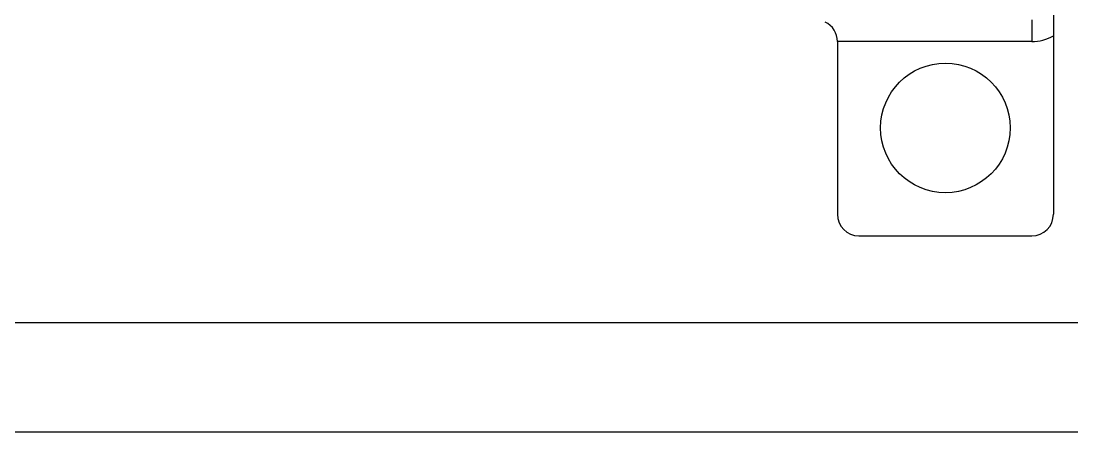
# Model space of a CAD drawing. Header units: inches. Extents: x 9 to 429, y 10 to 307.
# Drawn here: x 229.75 to 262.14, y 115 to 127.67 of the extents above; entities that cross this region are included whole.
import ezdxf

# ---------------------------------------------------------------- set-up
doc = ezdxf.new("R2010")
doc.units = ezdxf.units.IN
doc.header["$MEASUREMENT"] = 0
for name, color, linetype in [('8_ALL_NOTES_BALLOONS_SYMBOLS_GT', 7, 'Continuous'), ('RED_0.5mm^2', 1, 'Continuous'), ('RED_2.5mm^2', 1, 'Continuous')]:
    doc.layers.add(name, color=color, linetype=linetype)

msp = doc.modelspace()

# ---------------------------------------------------------------- linework, layer by layer
at = {"layer": '8_ALL_NOTES_BALLOONS_SYMBOLS_GT', "color": 7, "linetype": 'Continuous'}
for p, q in [((261.567, 193.605), (261.567, 121.712)), ((260.902, 127.703), (260.902, 127.038)), ((254.911, 127.038), (254.911, 121.712)), ((260.902, 127.038), (254.911, 127.038)), ((255.576, 121.047), (260.902, 121.047))]:
    msp.add_line(p, q, dxfattribs=at)
msp.add_circle((258.239, 124.375), 1.997, dxfattribs=at)
for centre, radius, start, end in [((254.245, 127.038), 0.666, 0, 64.1868), ((260.902, 128.369), 1.331, 270, 300), ((255.576, 121.712), 0.666, 180, 270), ((260.902, 121.712), 0.666, 270, 0)]:
    msp.add_arc(centre, radius, start, end, dxfattribs=at)
at = {"layer": 'RED_0.5mm^2'}
msp.add_line((197.862, 118.38), (296.355, 118.38), dxfattribs=at)
at = {"layer": 'RED_2.5mm^2'}
msp.add_line((193.635, 115), (296.355, 115), dxfattribs=at)

doc.saveas('drawing.dxf')
